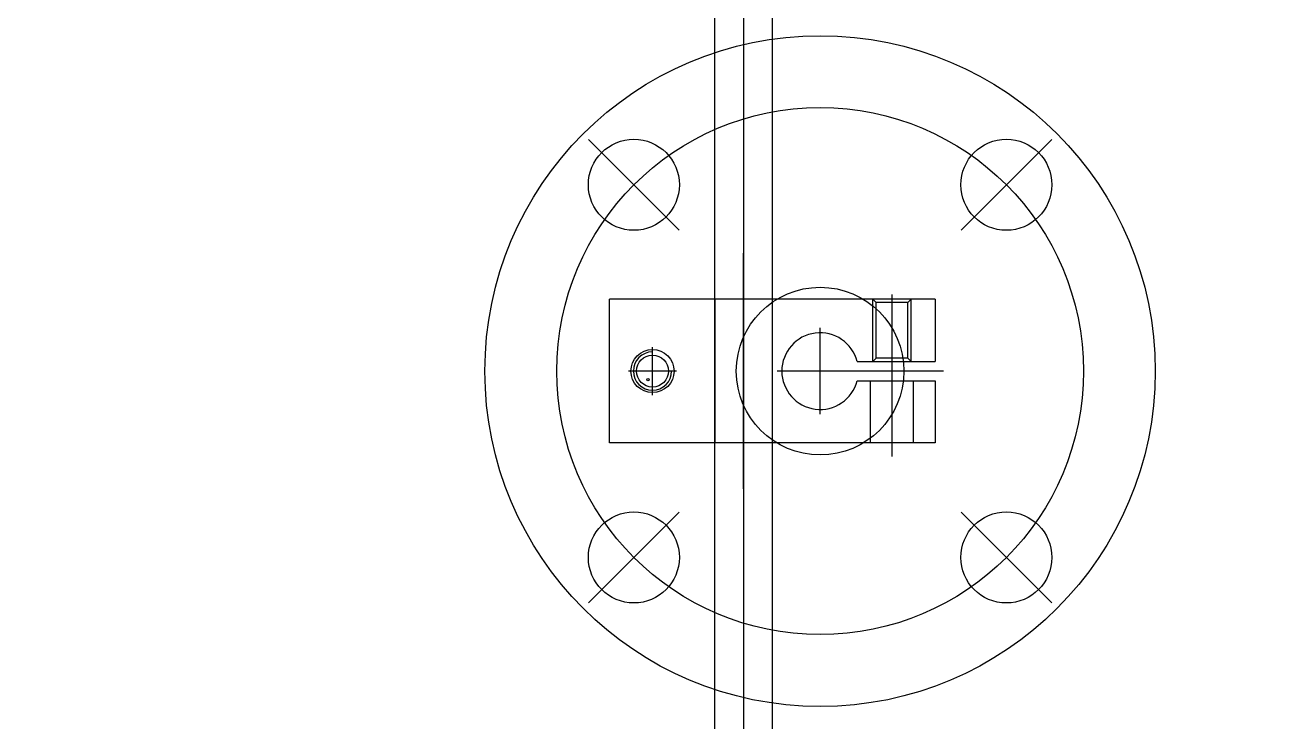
# Model space of a CAD drawing. Header units: millimetres. Extents: x 10462777 to 22643323, y 453826 to 1389191.
# Drawn here: x 11280885.9 to 11281148.5, y 584090.4 to 584235.8 of the extents above; entities that cross this region are included whole.
import ezdxf

# ---------------------------------------------------------------- set-up
doc = ezdxf.new("R2010")
doc.units = ezdxf.units.MM
doc.header["$LTSCALE"] = 200
doc.header["$MEASUREMENT"] = 0
doc.linetypes.add('HIDDEN', pattern=[3.75, 2.5, -1.25])
doc.linetypes.add('PHANTOM', pattern=[2.5, 1.25, -0.25, 0.25, -0.25, 0.25, -0.25])
doc.layers.get('0').update_dxf_attribs({"linetype": 'CONTINUOUS'})
for name, color, linetype in [('BOM-UDEF', 3, 'CONTINUOUS'), ('CL', 3, 'CONTINUOUS'), ('HL', 2, 'HIDDEN')]:
    doc.layers.add(name, color=color, linetype=linetype)
doc.layers.add('FL', color=3, linetype='CONTINUOUS', lineweight=25)
doc.layers.add('LAYOUT', color=8, linetype='CONTINUOUS', lineweight=25)

# ---------------------------------------------------------------- blocks, each defined once
blk = doc.blocks.new('A$C50966F99')
for p, q in [((-174.5, 6), (174.5, 6)), ((174.5, -6), (-174.5, -6))]:
    blk.add_line(p, q)
at = {"layer": 'CL'}
blk.add_line((-200, 0), (200, 0), dxfattribs=at)
blk = doc.blocks.new('HS_BOM', base_point=(-55.53, -107.5))
at = {"layer": 'BOM-UDEF'}
blk.add_circle((-55.53, -107.5), 0.25, dxfattribs=at)
blk = doc.blocks.new('A$C55EA52B5')
for p, q in [((-68, 17), (-68, 30)), ((-68, 30), (0, 30)), ((0, 30), (0, 0)), ((-51.75, 17), (-68, 17)), ((-68, 0), (-68, 13)), ((-51.75, 13), (-68, 13)), ((-63, 13), (-62.32, 12.32)), ((-62.32, 12.32), (-55.68, 12.32)), ((-62.32, 12.32), (-62.32, 0.68)), ((-55, 13), (-55.68, 12.32)), ((-55.68, 12.32), (-55.68, 0.68)), ((-68, 0), (0, 0)), ((-62.32, 0.68), (-63, 0)), ((-62.32, 0.68), (-55.68, 0.68)), ((-55.68, 0.68), (-55, 0))]:
    blk.add_line(p, q)
for radius in [4.5, 3.32]:
    blk.add_circle((-9, 15), radius)
blk.add_arc((-44, 15), 8, 194.4775, 165.5225)
at = {"layer": 'CL'}
for p, q in [((-28, 39.6), (-28, -9.6)), ((-59, -1), (-59, 32.8)), ((-44, 24), (-44, 6)), ((-9, 20), (-9, 10)), ((-69.75, 15), (-35, 15)), ((-14, 15), (-4, 15))]:
    blk.add_line(p, q, dxfattribs=at)
at = {"layer": 'FL'}
for p, q in [((-63, 13), (-63, 0)), ((-55, 13), (-55, 0))]:
    blk.add_line(p, q, dxfattribs=at)
blk.add_arc((-9, 15), 4, 270, 180, dxfattribs=at)
at = {"layer": 'HL'}
for p, q in [((-63.5, 30), (-63.5, 17)), ((-54.5, 30), (-54.5, 17)), ((-34, 0), (-34, 30)), ((-22, 0), (-22, 30))]:
    blk.add_line(p, q, dxfattribs=at)
blk.add_blockref('HS_BOM', (-8.04, 16.76))
blk = doc.blocks.new('A$C71DC35F3')
for centre, radius in [((0, 70), 70), ((-38.89, 108.89), 9.5), ((38.89, 108.89), 9.5), ((0, 70), 17.5), ((-38.89, 31.11), 9.5), ((38.89, 31.11), 9.5)]:
    blk.add_circle(centre, radius)
at = {"layer": 'CL'}
for p, q in [((-48.37, 118.37), (-29.42, 99.42)), ((48.37, 118.37), (29.42, 99.42)), ((-48.37, 21.63), (-29.42, 40.58)), ((48.37, 21.63), (29.42, 40.58))]:
    blk.add_line(p, q, dxfattribs=at)
blk.add_circle((0, 70), 55, dxfattribs=at)
blk = doc.blocks.new('A$C3EBB01AA')
for name, p in [('A$C71DC35F3', (0, -70)), ('A$C50966F99', (0, -16))]:
    blk.add_blockref(name, p)
at = {"rotation": 270}
blk.add_blockref('A$C55EA52B5', (-15, -44), dxfattribs=at)
blk = doc.blocks.new('r710ic')
at = {"layer": 'LAYOUT', "color": 3}
blk.add_circle((272041.37, 104232.63), 2050.12, dxfattribs=at)
blk = doc.blocks.new('A$C7DA30AB0')
at = {"layer": 'LAYOUT', "color": 6, "linetype": 'PHANTOM'}
blk.add_circle((3030.45, 3025.99, 0), 2693.02, dxfattribs=at)

msp = doc.modelspace()

# ---------------------------------------------------------------- block references
at = {"ltscale": 10}
msp.add_blockref('A$C7DA30AB0', (11276684.40366, 580408.4363, 0), dxfattribs=at)
at = {"rotation": 270}
msp.add_blockref('A$C3EBB01AA', (11281051.85563, 584163.58607, 0), dxfattribs=at)
at = {"layer": 'LAYOUT', "color": 2, "rotation": 270}
msp.add_blockref('r710ic', (11177875.24796, 856316.46559, 0), dxfattribs=at)

doc.saveas('drawing.dxf')
